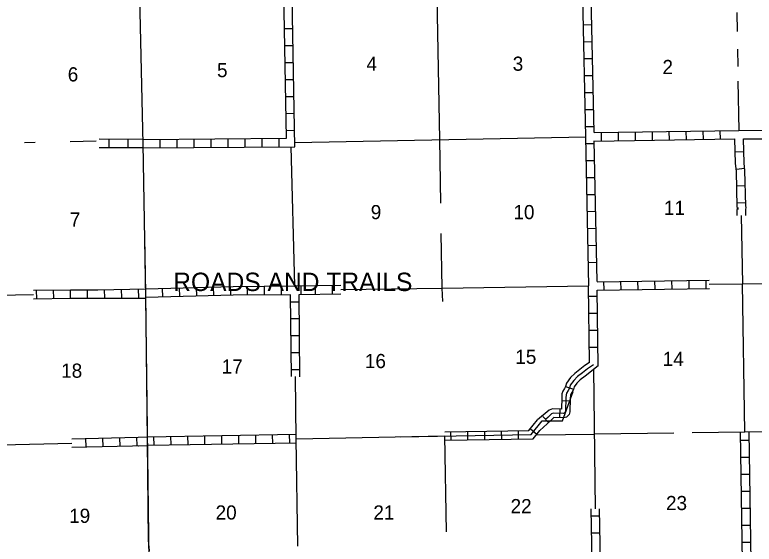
# Model space of a CAD drawing. Extents: x 1801812 to 2342521, y 16392469 to 16767754.
# Drawn here: x 1966592 to 1992721, y 16450522 to 16469220 of the extents above; entities that cross this region are included whole.
import ezdxf

# ---------------------------------------------------------------- set-up
doc = ezdxf.new("R2010")
doc.units = 0
for name, color, linetype in [('L13', 7, 'Continuous'), ('L14', 7, 'Continuous'), ('L4', 7, 'Continuous'), ('L63', 7, 'Continuous'), ('L8', 7, 'Continuous'), ('L9', 7, 'Continuous')]:
    doc.layers.add(name, color=color, linetype=linetype)

msp = doc.modelspace()

# ---------------------------------------------------------------- linework, layer by layer
at = {"layer": 'L13'}
for p, q in [((1981607, 16464810), (1981512, 16469901)), ((1992112, 16469301), (1992120, 16468626)), ((1992129, 16468009), (1992137, 16467392)), ((1992146, 16466876), (1992179, 16465134)), ((1968546, 16464742), (1969471, 16464767)), ((1976490, 16464712), (1986774, 16464909)), ((1981646, 16462567), (1981609, 16464810)), ((1966930, 16464709), (1967313, 16464717)), ((1976346, 16464559), (1976479, 16459659)), ((1981699, 16459567), (1981662, 16461492)), ((1978118, 16459516), (1981698, 16459567)), ((1981698, 16459567), (1986869, 16459642)), ((1981712, 16459092), (1981700, 16459567)), ((1991134, 16459702), (1992324, 16459720)), ((1992310, 16459715), (1993353, 16459730)), ((1992390, 16454490), (1992310, 16459715)), ((1958033, 16459212), (1967254, 16459341)), ((1987107, 16451774), (1987056, 16456700)), ((1976539, 16454248), (1976517, 16456440)), ((1976539, 16454248), (1981793, 16454347)), ((1981846, 16450959), (1981793, 16454347)), ((1985029, 16454384), (1987080, 16454413)), ((1987080, 16454417), (1989879, 16454459)), ((1990529, 16454467), (1992390, 16454495)), ((1992390, 16454490), (1995745, 16454542)), ((1966127, 16454037), (1968607, 16454096)), ((1976593, 16450452), (1976535, 16454248))]:
    msp.add_line(p, q, dxfattribs=at)
msp.add_lwpolyline([(1992324, 16459720), (1992274, 16462135)], dxfattribs=at)
at = {"layer": 'L4'}
for p, q in [((1971129, 16464667), (1970913, 16473817)), ((1971223, 16459241), (1971129, 16464667)), ((1971354, 16448876), (1971223, 16459241))]:
    msp.add_line(p, q, dxfattribs=at)
at = {"layer": 'L8'}
for p, q in [((1986774, 16464909), (1986662, 16469984)), ((1987071, 16465059), (1986962, 16469984)), ((1976121, 16468734), (1976421, 16468734)), ((1986987, 16468867), (1986687, 16468859)), ((1987004, 16468267), (1986704, 16468259)), ((1976129, 16468134), (1976429, 16468134)), ((1987012, 16467667), (1986712, 16467659)), ((1976138, 16467534), (1976438, 16467534)), ((1976146, 16466934), (1976446, 16466934)), ((1987029, 16467067), (1986729, 16467059)), ((1976163, 16466334), (1976463, 16466334)), ((1987037, 16466467), (1986737, 16466459)), ((1987054, 16465867), (1986754, 16465859)), ((1976171, 16465734), (1976471, 16465742)), ((1976179, 16465134), (1976479, 16465142)), ((1987062, 16465267), (1986762, 16465259)), ((1987071, 16465059), (1992179, 16465134)), ((1987329, 16464767), (1987321, 16465067)), ((1987929, 16464776), (1987921, 16465076)), ((1988529, 16464784), (1988521, 16465084)), ((1989129, 16464792), (1989121, 16465092)), ((1989729, 16464801), (1989721, 16465101)), ((1990329, 16464809), (1990321, 16465109)), ((1990929, 16464817), (1990921, 16465117)), ((1991529, 16464826), (1991521, 16465126)), ((1992179, 16465134), (1994079, 16465151)), ((1971129, 16464817), (1969571, 16464826)), ((1969930, 16464526), (1969930, 16464826)), ((1970596, 16464526), (1970596, 16464826)), ((1971129, 16464817), (1976188, 16464859)), ((1971729, 16464526), (1971729, 16464826)), ((1972329, 16464526), (1972329, 16464826)), ((1972929, 16464534), (1972929, 16464834)), ((1973529, 16464534), (1973529, 16464834)), ((1974129, 16464542), (1974129, 16464842)), ((1974729, 16464542), (1974729, 16464842)), ((1975329, 16464551), (1975329, 16464851)), ((1975929, 16464559), (1975929, 16464859)), ((1986874, 16459642), (1986768, 16464909)), ((1987071, 16464759), (1992037, 16464834)), ((1987171, 16459801), (1987071, 16464767)), ((1992337, 16464834), (1994079, 16464851)), ((1971129, 16464517), (1969571, 16464526)), ((1971129, 16464517), (1976493, 16464560)), ((1987079, 16464667), (1986779, 16464659)), ((1992046, 16464376), (1992345, 16464392)), ((1987087, 16464067), (1986787, 16464059)), ((1992087, 16463767), (1992387, 16463801)), ((1987096, 16463467), (1986796, 16463459)), ((1992104, 16463184), (1992404, 16463192)), ((1987112, 16462867), (1986812, 16462859)), ((1992120, 16462584), (1992420, 16462592)), ((1992146, 16462409), (1992137, 16462342)), ((1992429, 16462342), (1992437, 16462409)), ((1987121, 16462267), (1986821, 16462259)), ((1987129, 16461667), (1986829, 16461659)), ((1971221, 16459392), (1971187, 16461355)), ((1987146, 16461067), (1986846, 16461059)), ((1987154, 16460467), (1986854, 16460459)), ((1987171, 16459792), (1991133, 16459852)), ((1987421, 16459501), (1987412, 16459801)), ((1988021, 16459509), (1988012, 16459809)), ((1988621, 16459517), (1988612, 16459817)), ((1989221, 16459526), (1989212, 16459826)), ((1989821, 16459534), (1989812, 16459834)), ((1990428, 16459544), (1990420, 16459844)), ((1991028, 16459553), (1991020, 16459853)), ((1969530, 16459509), (1971218, 16459542)), ((1970971, 16459234), (1970963, 16459534)), ((1971821, 16459259), (1971813, 16459559)), ((1972421, 16459276), (1972413, 16459576)), ((1973021, 16459292), (1973013, 16459592)), ((1973621, 16459309), (1973613, 16459609)), ((1974221, 16459326), (1974213, 16459626)), ((1974821, 16459326), (1974821, 16459626)), ((1975421, 16459334), (1975421, 16459634)), ((1976021, 16459342), (1976021, 16459642)), ((1976488, 16459642), (1978119, 16459666)), ((1976713, 16459342), (1976713, 16459642)), ((1977221, 16459351), (1977221, 16459651)), ((1977821, 16459359), (1977821, 16459659)), ((1986901, 16456945), (1986869, 16459642)), ((1987171, 16459492), (1991136, 16459552)), ((1967254, 16459491), (1968563, 16459509)), ((1967371, 16459192), (1967363, 16459492)), ((1967971, 16459201), (1967963, 16459501)), ((1968563, 16459209), (1968563, 16459509)), ((1968563, 16459509), (1969530, 16459509)), ((1969163, 16459209), (1969163, 16459509)), ((1969771, 16459217), (1969763, 16459517)), ((1970371, 16459226), (1970363, 16459526)), ((1971279, 16454167), (1971221, 16459392)), ((1976367, 16456440), (1976338, 16459334)), ((1976667, 16456439), (1976638, 16459342)), ((1976646, 16459342), (1978118, 16459364)), ((1987203, 16456817), (1987171, 16459492)), ((1967254, 16459191), (1968563, 16459209)), ((1968563, 16459209), (1971223, 16459209)), ((1976638, 16459076), (1976338, 16459076)), ((1987179, 16459267), (1986879, 16459267)), ((1987179, 16458667), (1986879, 16458667)), ((1976646, 16458476), (1976346, 16458476)), ((1987187, 16458067), (1986887, 16458067)), ((1976654, 16457876), (1976354, 16457876)), ((1987196, 16457467), (1986896, 16457467)), ((1976663, 16457276), (1976363, 16457276)), ((1976663, 16456676), (1976363, 16456676)), ((1986214, 16455574), (1985916, 16455580)), ((1985857, 16454994), (1985863, 16455292)), ((1985450, 16454815), (1985247, 16455033)), ((1984810, 16454599), (1985041, 16454411)), ((1970946, 16454301), (1971285, 16454318)), ((1971285, 16454317), (1976538, 16454403)), ((1971513, 16454017), (1971504, 16454317)), ((1972113, 16454034), (1972104, 16454334)), ((1972713, 16454042), (1972704, 16454342)), ((1973313, 16454051), (1973304, 16454351)), ((1973913, 16454059), (1973904, 16454359)), ((1974513, 16454067), (1974504, 16454367)), ((1975113, 16454076), (1975104, 16454376)), ((1975713, 16454084), (1975704, 16454384)), ((1976313, 16454101), (1976304, 16454401)), ((1981994, 16454496), (1981999, 16454198)), ((1982590, 16454506), (1982595, 16454207)), ((1983187, 16454516), (1983192, 16454217)), ((1983783, 16454525), (1983788, 16454227)), ((1984380, 16454535), (1984385, 16454237)), ((1992320, 16449309), (1992240, 16454493)), ((1992620, 16449301), (1992540, 16454492)), ((1968603, 16454245), (1970954, 16454301)), ((1969113, 16453959), (1969105, 16454259)), ((1969713, 16453976), (1969705, 16454267)), ((1970313, 16453984), (1970304, 16454284)), ((1970913, 16454001), (1970904, 16454301)), ((1970954, 16454301), (1970946, 16454301)), ((1971289, 16454017), (1976541, 16454103)), ((1992246, 16454192), (1992545, 16454192)), ((1968611, 16453946), (1971282, 16454008)), ((1970954, 16454001), (1970963, 16454001)), ((1992254, 16453592), (1992554, 16453592)), ((1992262, 16452992), (1992562, 16452992)), ((1992270, 16452392), (1992570, 16452392)), ((1987004, 16449259), (1986955, 16451774)), ((1987304, 16449259), (1987256, 16451774)), ((1992279, 16451792), (1992579, 16451792)), ((1987262, 16451509), (1986962, 16451509)), ((1992287, 16451192), (1992587, 16451192)), ((1987271, 16450909), (1986971, 16450909)), ((1992296, 16450592), (1992595, 16450592))]:
    msp.add_line(p, q, dxfattribs=at)
for points in [[(1976188, 16464859), (1976096, 16469992)], [(1976493, 16464560), (1976396, 16469851)], [(1992137, 16462342), (1992120, 16462434), (1992096, 16463701), (1992062, 16463967), (1992037, 16464834)], [(1992437, 16462409), (1992420, 16462467), (1992395, 16463717), (1992362, 16463984), (1992337, 16464834)], [(1992124, 16462136), (1992120, 16462326), (1992146, 16462409)], [(1992424, 16462134), (1992420, 16462292), (1992429, 16462342)], [(1971218, 16459542), (1974313, 16459626), (1976488, 16459642)], [(1971223, 16459242), (1974313, 16459326), (1976338, 16459342)], [(1980207, 16454317), (1984835, 16454393), (1985226, 16454876), (1985951, 16454876), (1986328, 16455916)], [(1986051, 16456091), (1986019, 16456025), (1985954, 16455922), (1985928, 16455828), (1985917, 16455698), (1985910, 16455292), (1985597, 16455298), (1985481, 16455256), (1985067, 16454918)], [(1986332, 16455982), (1986281, 16455880), (1986232, 16455800), (1986225, 16455775), (1986217, 16455682), (1986208, 16455199), (1986179, 16455106), (1986088, 16455011), (1985990, 16454990), (1985646, 16454997), (1985630, 16454991), (1985623, 16454985), (1985534, 16454892), (1985148, 16454533)], [(1986191, 16456036), (1986150, 16455952), (1986150, 16455952), (1986093, 16455861), (1986076, 16455802), (1986067, 16455690), (1986058, 16455224), (1986046, 16455184), (1986011, 16455148), (1985976, 16455140), (1985621, 16455147), (1985555, 16455124), (1985521, 16455095), (1985429, 16454999), (1985348, 16454924)], [(1981791, 16454493), (1984762, 16454542), (1985067, 16454918)], [(1981795, 16454193), (1984912, 16454242), (1985148, 16454533)], [(1971354, 16450292), (1971321, 16450659), (1971279, 16454167)]]:
    msp.add_lwpolyline(points, dxfattribs=at)
at = {"layer": 'L9'}
msp.add_line((1986051, 16456088), (1986337, 16456003), dxfattribs=at)
for points in [[(1986901, 16456945), (1986737, 16456830), (1986563, 16456692), (1986377, 16456554), (1986226, 16456406), (1986086, 16456209), (1986051, 16456091)], [(1987037, 16456857), (1986826, 16456710), (1986654, 16456573), (1986475, 16456440), (1986341, 16456308), (1986223, 16456142), (1986191, 16456036)], [(1987203, 16456817), (1986746, 16456454), (1986572, 16456326), (1986456, 16456210), (1986359, 16456076), (1986332, 16455982)]]:
    msp.add_lwpolyline(points, dxfattribs=at)

# ---------------------------------------------------------------- texts
at = {"layer": 'L14'}
for s, p in [('4', (1979021, 16467242)), ('3', (1984187, 16467242)), ('2', (1989479, 16467126)), ('6', (1968463, 16466867)), ('5', (1973738, 16467017)), ('9', (1979171, 16462001)), ('10', (1984212, 16462001)), ('11', (1989529, 16462151)), ('7', (1968538, 16461742)), ('16', (1978963, 16456742)), ('15', (1984279, 16456892)), ('14', (1989487, 16456817)), ('17', (1973904, 16456551)), ('18', (1968230, 16456401)), ('23', (1989604, 16451726)), ('22', (1984112, 16451617)), ('19', (1968513, 16451276)), ('20', (1973688, 16451392)), ('21', (1979263, 16451392))]:
    msp.add_text(s, height=500, rotation=360, dxfattribs=at).set_placement(p)
at = {"layer": 'L63'}
msp.add_text('ROADS AND TRAILS    ', height=650.03, rotation=359.9992, dxfattribs=at).set_placement((1972190, 16459463))

doc.saveas('drawing.dxf')
